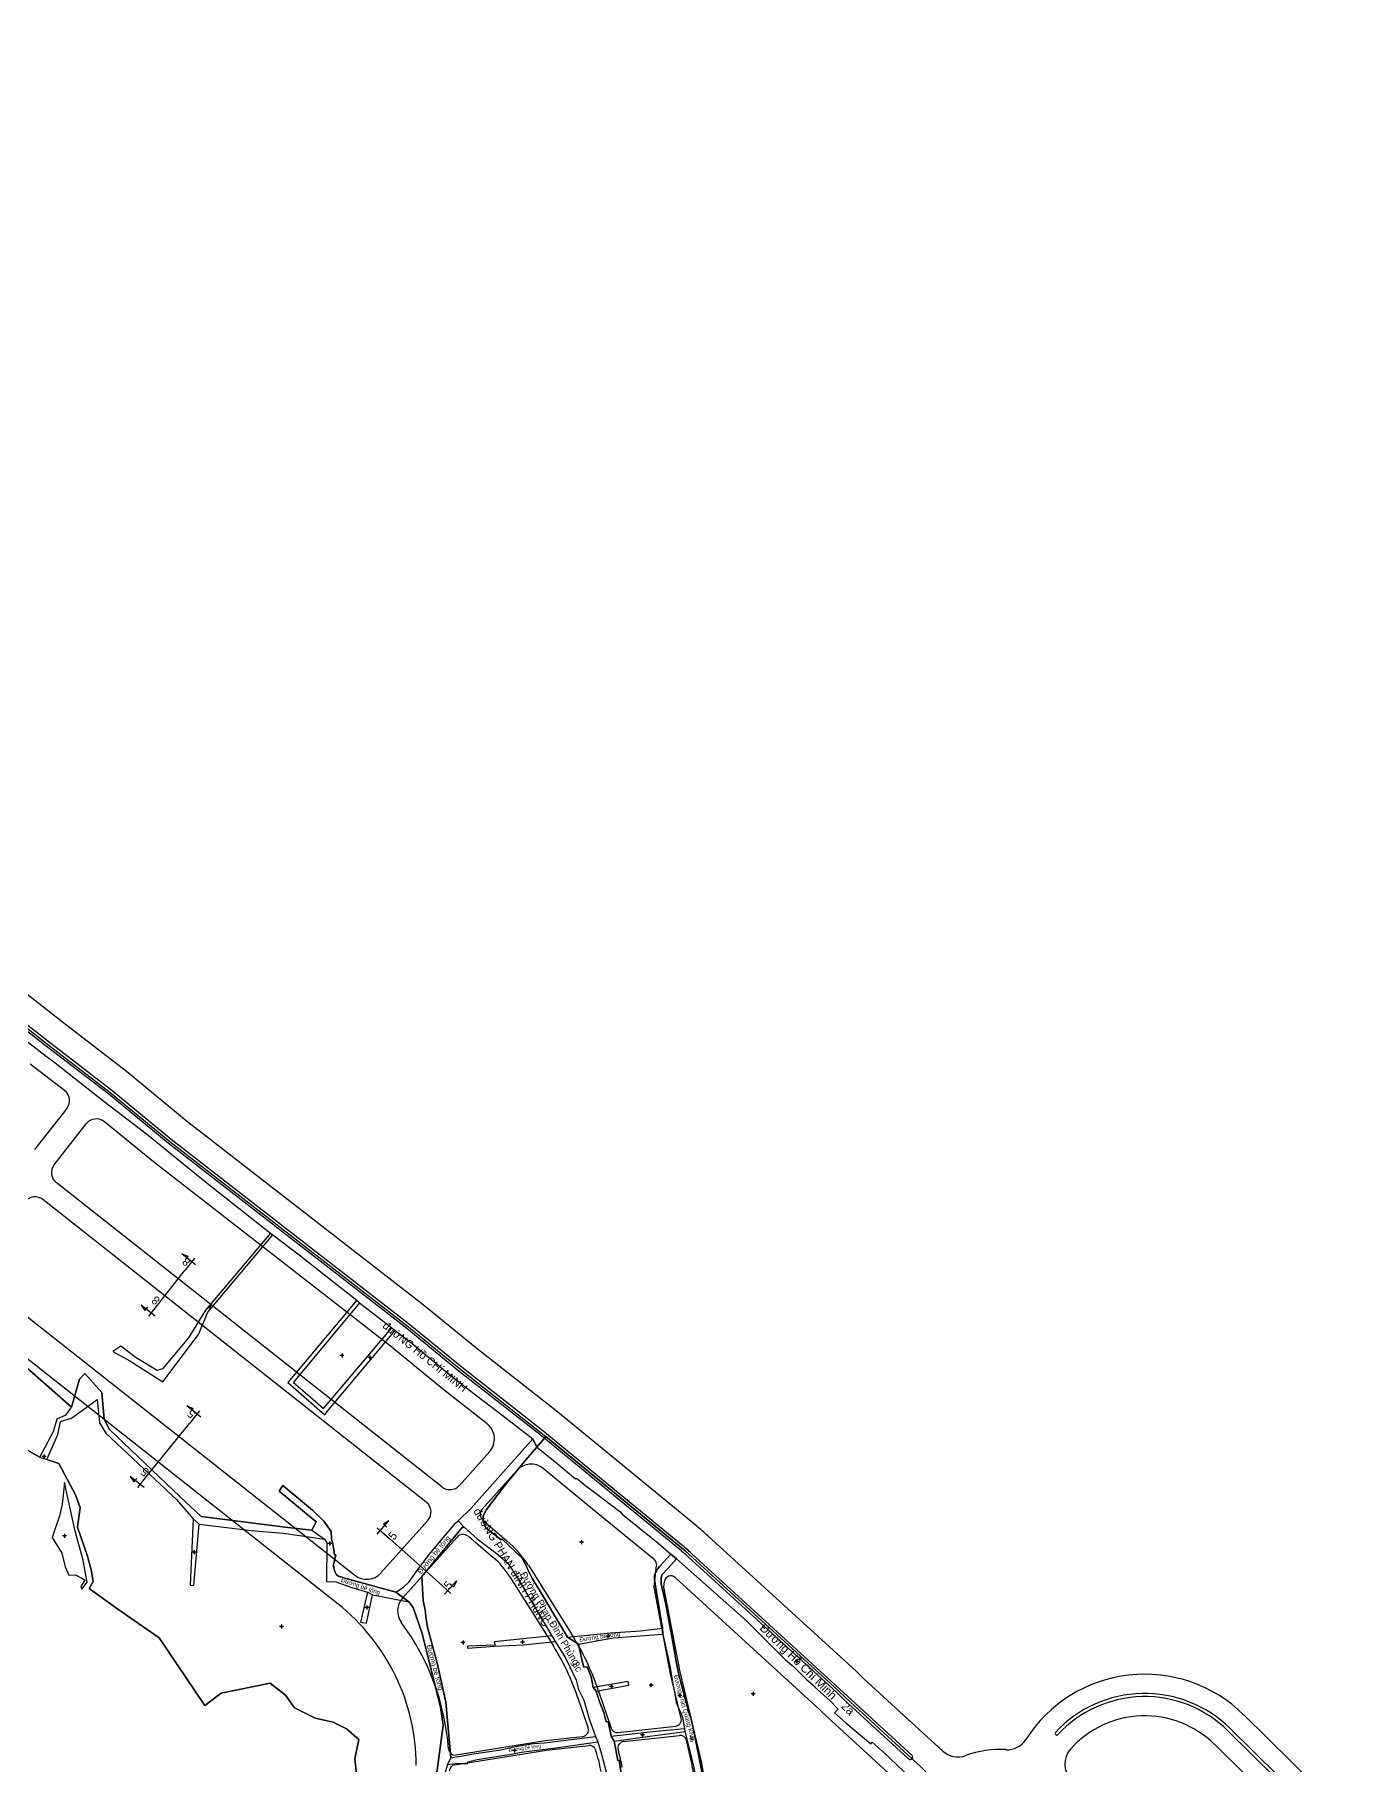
# Model space of a CAD drawing. Extents: x 548357 to 553331, y 1835329 to 1842351.
# Drawn here: x 551641 to 552456, y 1839958 to 1841039 of the extents above; entities that cross this region are included whole.
import ezdxf

# ---------------------------------------------------------------- set-up
doc = ezdxf.new("R2010")
doc.units = 0
for name, color, linetype in [('Level 1', 7, 'Continuous'), ('Level 10', 7, 'Continuous'), ('Level 11', 7, 'Continuous'), ('Level 2', 7, 'Continuous'), ('Level 30', 7, 'Continuous'), ('Level 4', 7, 'Continuous'), ('Level 5', 7, 'Continuous')]:
    doc.layers.add(name, color=color, linetype=linetype)

msp = doc.modelspace()

# ---------------------------------------------------------------- linework, layer by layer
at = {"layer": 'Level 1'}
for points in [[(551741.5, 1840270.7), (551732.8, 1840277.6)], [(551732.8, 1840277.6), (551736.6, 1840276.1), (551734.9, 1840273.8)], [(551740.7, 1840274.5), (551734.4, 1840266.6)], [(551718.5, 1840246.4), (551734.4, 1840266.6)], [(551716.2, 1840238.6), (551707.5, 1840245.5)], [(551707.5, 1840245.5), (551709.8, 1840242.1), (551711.6, 1840244.3)], [(551712.2, 1840238.5), (551718.5, 1840246.4)], [(551744.7, 1840175.5), (551736, 1840182.5)], [(551736, 1840182.5), (551739.9, 1840180.9), (551738.1, 1840178.7)], [(551743.9, 1840179.4), (551737.6, 1840171.5)], [(551711.7, 1840139.3), (551737.6, 1840171.5)], [(551709.3, 1840131.5), (551700.7, 1840138.4)], [(551700.7, 1840138.4), (551703, 1840135), (551704.8, 1840137.2)], [(551705.4, 1840131.4), (551711.7, 1840139.3)], [(551854.9, 1840102.3), (551862.3, 1840110.7)], [(551855, 1840106.3), (551862.6, 1840099.6)], [(551862.3, 1840110.7), (551858.8, 1840108.5), (551860.9, 1840106.6)], [(551862.6, 1840099.6), (551893.4, 1840072.1)], [(551901, 1840065.3), (551893.4, 1840072.1)], [(551897.1, 1840064.8), (551904.5, 1840073.1)], [(551904.5, 1840073.1), (551902.7, 1840069.3), (551900.6, 1840071.2)]]:
    msp.add_lwpolyline(points, dxfattribs=at)
at = {"layer": 'Level 10'}
for p, q in [((551788.2, 1840290.5), (551789.8, 1840289.3)), ((551842.2, 1840248.6), (551844, 1840246.9)), ((551864.2, 1840231.3), (551866.2, 1840229.6)), ((551952.2, 1840161.9), (551954.7, 1840156.7)), ((551954.7, 1840156.7), (551960.3, 1840163.4)), ((551644.1, 1840150.4), (551648.6, 1840148.9)), ((551739.9, 1840112), (551743.7, 1840108.6)), ((551814.2, 1840104.9), (551822.1, 1840099.1)), ((551905.6, 1840110.6), (551909.2, 1840106.6)), ((552038.5, 1840089.9), (552042, 1840086.9)), ((551848.8, 1840066.1), (551852, 1840064.5)), ((551852, 1840064.5), (551874.8, 1840060.1)), ((551866.7, 1840066), (551874.8, 1840060.1)), ((551964, 1840038.7), (551966.1, 1840035.2)), ((551973.8, 1840037.9), (551980.7, 1840033.6)), ((552033.3, 1840043.6), (552033.4, 1840039.9)), ((551989.9, 1840006.5), (551991.7, 1840004.2)), ((552046.9, 1839980.9), (552047.2, 1839978.9)), ((551991.4, 1839975.9), (551992.9, 1839972.6)), ((552001.2, 1839976), (552003, 1839973)), ((551898.9, 1839958.3), (551901, 1839962.6))]:
    msp.add_line(p, q, dxfattribs=at)
for points in [[(550868.6, 1841039.4), (551021.2, 1840915.1), (551171, 1840793.8), (551216.2, 1840756.1), (551331.6, 1840662.1), (551402.8, 1840603), (551491.1, 1840533.6), (551570.5, 1840470.1), (551648.2, 1840409.2), (551688.2, 1840378.4), (551725.4, 1840347.8), (551873.4, 1840232.8), (551906.1, 1840206), (551957.5, 1840165.7), (551960.3, 1840163.4)], [(551619.6, 1840423.2), (551648.2, 1840401), (551653.8, 1840396.8), (551684.3, 1840372.8), (551710.9, 1840352.4), (551748.7, 1840321.7), (551788.2, 1840290.5), (551747.7, 1840242.2), (551737.1, 1840225.1), (551720.8, 1840205.6), (551717.4, 1840204.6), (551704.3, 1840212.5), (551694.7, 1840219.7), (551689.7, 1840216.4), (551700.5, 1840210.7), (551721.1, 1840197.6), (551743.3, 1840227), (551749.2, 1840241), (551789.8, 1840289.3), (551806.3, 1840276.8), (551821.8, 1840264.6), (551831.9, 1840256.6), (551837.5, 1840252.3), (551842.2, 1840248.6), (551835.8, 1840240.9), (551799.1, 1840197), (551822.2, 1840176.9), (551823.6, 1840179), (551866.2, 1840229.6)], [(551619.6, 1840423.2), (551648.2, 1840401), (551653.8, 1840396.8), (551684.3, 1840372.8), (551710.9, 1840352.4), (551748.7, 1840321.7), (551788.2, 1840290.5)], [(551788.2, 1840290.5), (551747.7, 1840242.2), (551737.1, 1840225.1), (551720.8, 1840205.6), (551717.4, 1840204.6), (551704.3, 1840212.5), (551694.7, 1840219.7), (551689.7, 1840216.4), (551700.5, 1840210.7), (551721.1, 1840197.6), (551743.3, 1840227), (551749.2, 1840241), (551789.8, 1840289.3)], [(551789.8, 1840289.3), (551806.3, 1840276.8), (551821.8, 1840264.6), (551831.9, 1840256.6), (551837.5, 1840252.3), (551842.2, 1840248.6)], [(551644.1, 1840150.4), (551637.4, 1840154.2), (551631.9, 1840156.4), (551624.8, 1840156), (551609.6, 1840163.5), (551605.8, 1840171.4), (551590.4, 1840181.4), (551585.7, 1840200), (551573.2, 1840207.3), (551565.8, 1840209), (551553.8, 1840194.8), (551567, 1840184.4), (551559.4, 1840170), (551525.8, 1840193.3), (551525.5, 1840197.5), (551537.2, 1840207.3), (551544.3, 1840216.4), (551578.4, 1840250.3), (551582.7, 1840250.3), (551620.5, 1840220.1), (551664, 1840181.7)], [(551842.2, 1840248.6), (551835.8, 1840240.9), (551799.1, 1840197), (551822.2, 1840176.9), (551823.6, 1840179), (551866.2, 1840229.6)], [(551844, 1840246.9), (551803.6, 1840198.5), (551802.6, 1840197.2), (551811.5, 1840189.6), (551821.5, 1840180.9), (551864.2, 1840231.3)], [(551844, 1840246.9), (551853.9, 1840239.2), (551864.2, 1840231.3)], [(551891.1, 1839945.4), (551896.1, 1839983), (551894.6, 1839994.3), (551883.1, 1840040.2), (551877.5, 1840056.5), (551874.8, 1840060.1), (551866.7, 1840066), (551835.6, 1840074.6), (551830.7, 1840076.1), (551829.6, 1840077), (551828.4, 1840079), (551827.9, 1840081.3), (551828, 1840082), (551827.5, 1840082.1), (551829.1, 1840089.3), (551828.2, 1840089.5), (551827.5, 1840095.3), (551826.3, 1840099.3), (551826.1, 1840103.9), (551821.7, 1840110.5), (551814.6, 1840117.4), (551796, 1840132.8), (551793.8, 1840129.1), (551816.8, 1840110.1), (551814.2, 1840104.9), (551799.2, 1840106.4), (551744.9, 1840113.4), (551731.8, 1840125.6), (551687.7, 1840167.8), (551684.4, 1840174.1), (551682.9, 1840190.8), (551672.2, 1840202.8), (551668.9, 1840199.1), (551664, 1840181.7), (551620.5, 1840220.1)], [(551866.2, 1840229.6), (551876.8, 1840221.4), (551886.7, 1840213.1), (551901.9, 1840200.7), (551916.3, 1840189.4), (551930.9, 1840178.4), (551952.2, 1840161.9), (551913.7, 1840118.5), (551905.6, 1840110.6), (551909.2, 1840106.6), (551908.6, 1840106.6), (551908.1, 1840106.4), (551882.8, 1840075.9), (551883.7, 1840060.8), (551884.9, 1840054.9), (551885.5, 1840049), (551886.4, 1840044.1), (551892.6, 1840020.8), (551897.9, 1839997.3), (551901, 1839962.6), (551898.9, 1839958.3), (551895, 1839945.1)], [(551866.2, 1840229.6), (551876.8, 1840221.4), (551886.7, 1840213.1), (551901.9, 1840200.7), (551916.3, 1840189.4), (551930.9, 1840178.4), (551952.2, 1840161.9)], [(551664, 1840181.7), (551668.9, 1840199.1), (551672.2, 1840202.8), (551682.9, 1840190.8), (551684.4, 1840174.1), (551687.7, 1840167.8), (551731.8, 1840125.6), (551744.9, 1840113.4), (551799.2, 1840106.4), (551814.2, 1840104.9)], [(551644.1, 1840150.4), (551652.8, 1840166.5), (551655.1, 1840174.3), (551660.6, 1840176.9), (551664, 1840181.7)], [(551648.6, 1840148.9), (551655.5, 1840164.7), (551657, 1840172.8), (551664, 1840174.9), (551680, 1840186.4), (551681.5, 1840171.9), (551685.5, 1840165.5), (551729.5, 1840123.9), (551739.9, 1840112)], [(551637.4, 1840154.2), (551644.1, 1840150.4), (551648.6, 1840148.9), (551656, 1840146.4), (551666.5, 1840127), (551669.3, 1840118.9), (551667.7, 1840106.6), (551673.9, 1840088.5), (551676.2, 1840080.1), (551677.4, 1840072.7), (551674.9, 1840068.4), (551692.9, 1840055.4), (551718.8, 1840037.6), (551747.2, 1839995.2), (551757.5, 1840003), (551788, 1840009.2), (551797.6, 1840001.7), (551803.2, 1839993.7), (551816.2, 1839987.4), (551827.5, 1839984.9), (551835.8, 1839980.7), (551843.4, 1839974.1), (551841, 1839961.9), (551843.1, 1839942.8)], [(551905.6, 1840110.6), (551913.7, 1840118.5), (551952.2, 1840161.9)], [(551954.7, 1840156.7), (551947.9, 1840148.7), (551934.4, 1840132.5), (551923.2, 1840117.8), (551921.2, 1840113.8), (551921.1, 1840110.4), (551922.8, 1840106.2), (551932.4, 1840098.8), (551932.9, 1840099.5), (551945.8, 1840087.2), (551951.8, 1840074.7), (551956.9, 1840066.3), (551973.8, 1840037.9)], [(551954.7, 1840156.7), (551966, 1840147.7), (551972.5, 1840142.3), (551978.9, 1840136.8), (551979.4, 1840137.3), (551985.3, 1840132.5), (551991, 1840128.4), (552006.6, 1840116.4), (552008.1, 1840114.8), (552026.2, 1840100.3), (552030.3, 1840097), (552038.5, 1840089.9)], [(551960.3, 1840163.4), (552047.4, 1840091.9), (552142.9, 1840004.6), (552147.7, 1840000), (552194.4, 1839957.2), (552214.5, 1839936.5), (552224, 1839927.8), (552223.8, 1839927), (552223.8, 1839926), (552231.2, 1839908.7), (552231.7, 1839907.9), (552232.8, 1839907.3), (552233.9, 1839907.3), (552235.1, 1839907.6), (552236.2, 1839908.6), (552222.7, 1839882.1)], [(551843.1, 1839942.8), (551841, 1839961.9), (551843.4, 1839974.1), (551835.8, 1839980.7), (551827.5, 1839984.9), (551816.2, 1839987.4), (551803.2, 1839993.7), (551797.6, 1840001.7), (551788, 1840009.2), (551757.5, 1840003), (551747.2, 1839995.2), (551718.8, 1840037.6), (551692.9, 1840055.4), (551674.9, 1840068.4), (551677.4, 1840072.7), (551676.2, 1840080.1), (551673.9, 1840088.5), (551667.7, 1840106.6), (551669.3, 1840118.9), (551666.5, 1840127), (551656, 1840146.4), (551648.6, 1840148.9)], [(551673.8, 1840072.3), (551672.5, 1840079), (551671.3, 1840086), (551666.2, 1840104.2), (551659.6, 1840134.6), (551658.2, 1840120.8), (551656.4, 1840113.7), (551651.8, 1840100.3), (551658, 1840090.4), (551660, 1840081.8), (551662.2, 1840076.6), (551666.4, 1840077), (551672.3, 1840073.7), (551669.7, 1840069.7), (551670.5, 1840067.9), (551673.8, 1840072.3)], [(551814.2, 1840104.9), (551816.8, 1840110.1), (551793.8, 1840129.1), (551796, 1840132.8), (551814.6, 1840117.4), (551821.7, 1840110.5), (551826.1, 1840103.9), (551826.3, 1840099.3), (551827.5, 1840095.3), (551828.2, 1840089.5), (551829.1, 1840089.3), (551827.5, 1840082.1), (551828, 1840082), (551827.9, 1840081.3), (551828.4, 1840079), (551829.6, 1840077), (551830.7, 1840076.1), (551835.6, 1840074.6), (551866.7, 1840066)], [(551739.9, 1840112), (551738, 1840070.4), (551740.4, 1840070.3), (551743.7, 1840108.6)], [(551743.7, 1840108.6), (551776.2, 1840104.7), (551796.5, 1840103), (551822.1, 1840099.1)], [(551866.7, 1840066), (551871.3, 1840069.2), (551874.9, 1840072.6), (551880.4, 1840080.2), (551888.5, 1840090.9), (551903.9, 1840109.1), (551905.6, 1840110.6)], [(551901, 1839962.6), (551897.9, 1839997.3), (551892.6, 1840020.8), (551886.4, 1840044.1), (551885.5, 1840049), (551884.9, 1840054.9), (551883.7, 1840060.8), (551882.8, 1840075.9), (551908.1, 1840106.4), (551908.6, 1840106.6), (551909.2, 1840106.6)], [(551909.2, 1840106.6), (551917.4, 1840099.5), (551929, 1840090.6), (551936.5, 1840084.1), (551942.3, 1840075.7), (551964, 1840038.7)], [(551822.1, 1840099.1), (551823.5, 1840096.9), (551823.2, 1840072.7), (551829.1, 1840072.6), (551839.2, 1840069), (551848.8, 1840066.1)], [(552033.3, 1840043.6), (552029.7, 1840064.6), (552028.2, 1840074), (552028.3, 1840076.6), (552029.2, 1840079), (552030.1, 1840080.5), (552031.6, 1840082.4), (552038.5, 1840089.9)], [(552042, 1840086.9), (552036.5, 1840080.9), (552033.1, 1840077.1), (552032.3, 1840075), (552032.4, 1840071.3), (552035.3, 1840058.4), (552038.8, 1840039.4), (552040.8, 1840029), (552041.6, 1840023.8), (552043.3, 1840015.4), (552044.5, 1840010.5), (552050.2, 1839988.5), (552050.7, 1839988.6), (552052.1, 1839982.2), (552058.3, 1839952), (552059.5, 1839944), (552064.2, 1839918)], [(552042, 1840086.9), (552081.9, 1840051.5), (552086.3, 1840047.6), (552105.8, 1840027.9), (552110.1, 1840023.7), (552115.3, 1840019.4), (552119.6, 1840015), (552123.1, 1840011.6), (552128.6, 1840007), (552128.3, 1840006.7), (552137.8, 1839998.3), (552142.9, 1839992.9), (552140.7, 1839990.7), (552147.7, 1839984.5), (552163.3, 1839971.3), (552164.2, 1839972.4), (552168, 1839969.1), (552171.7, 1839965.6), (552175.5, 1839962.2), (552183.9, 1839954.1)], [(551848.8, 1840066.1), (551844.6, 1840047.3), (551848.3, 1840046.7), (551852, 1840064.5)], [(551874.8, 1840060.1), (551877.5, 1840056.5), (551883.1, 1840040.2), (551894.6, 1839994.3), (551896.1, 1839983), (551891.1, 1839945.4)], [(551964, 1840038.7), (551928.1, 1840035), (551928.6, 1840032.9), (551911.3, 1840032.3), (551911.3, 1840031.1), (551928.4, 1840032.4), (551946.4, 1840033.2), (551966.1, 1840035.2)], [(551966.1, 1840035.2), (551972.7, 1840025.1), (551975.4, 1840019.4), (551979.3, 1840011.1), (551980.8, 1840005.3), (551984.1, 1839998.5), (551987.3, 1839987), (551991.4, 1839975.9)], [(551973.8, 1840037.9), (552000.8, 1840040.6), (552019.4, 1840041.9), (552033.3, 1840043.6)], [(551980.7, 1840033.6), (552002.3, 1840037.5), (552033.4, 1840039.9)], [(552033.4, 1840039.9), (552038, 1840018.9), (552039.2, 1840011), (552040.8, 1840003.8), (552041.7, 1839997.1), (552045.8, 1839987.9), (552046.9, 1839980.9)], [(551980.7, 1840033.6), (551982.5, 1840024.8), (551984, 1840019.1), (551986.2, 1840019.5), (551988.6, 1840013.1), (551989.9, 1840006.5)], [(551991.7, 1840004.2), (552012.2, 1840007.9), (552011.8, 1840010.3), (551989.9, 1840006.5)], [(551991.7, 1840004.2), (551993.8, 1839997.5), (551996.6, 1839990.9), (551998, 1839985), (551999.3, 1839985.2), (552001.2, 1839976)], [(552001.2, 1839976), (552029.1, 1839979.2), (552046.9, 1839980.9)], [(551898.9, 1839958.3), (551905.2, 1839959.2), (551911.4, 1839958.8), (551911.5, 1839960.1), (551917.4, 1839961.4), (551938.7, 1839964.9), (551945, 1839966.1), (551968.3, 1839969.1), (551992.9, 1839972.6)], [(551901, 1839962.6), (551909.3, 1839964.1), (551915.2, 1839965.1), (551932.3, 1839967.6), (551941.3, 1839969.7), (551952.6, 1839971.4), (551959.4, 1839971.9), (551991.4, 1839975.9)], [(551992.9, 1839972.6), (551995.2, 1839964.8), (551999, 1839949.8), (552000.3, 1839942.4)], [(552003, 1839973), (552025.3, 1839976.1), (552047.2, 1839978.9)], [(552003, 1839973), (552005.4, 1839960.9), (552006.1, 1839961), (552007.5, 1839951.1), (552008.7, 1839944.1), (552009.7, 1839939.2), (552011.3, 1839929.4), (552013.3, 1839916.2), (552014.3, 1839910.4)], [(552047.2, 1839978.9), (552052.6, 1839957.6), (552059.7, 1839917.2)], [(551898.9, 1839958.3), (551895, 1839945.1), (551895, 1839943.5), (551897.1, 1839932.1), (551902, 1839904.2), (551904.5, 1839896.9)]]:
    msp.add_lwpolyline(points, dxfattribs=at)
msp.add_lwpolyline([(551670.5, 1840067.9), (551673.8, 1840072.3), (551672.5, 1840079), (551671.3, 1840086), (551666.2, 1840104.2), (551659.6, 1840134.6), (551658.2, 1840120.8), (551656.4, 1840113.7), (551651.8, 1840100.3), (551658, 1840090.4), (551660, 1840081.8), (551662.2, 1840076.6), (551666.4, 1840077), (551672.3, 1840073.7), (551669.7, 1840069.7)], close=True, dxfattribs=at)
at = {"layer": 'Level 11'}
for p, q in [((551749.8, 1840244), (551749.2, 1840244)), ((551750.5, 1840244.6), (551749.8, 1840244)), ((551749.8, 1840244), (551750.5, 1840243.4)), ((551750.5, 1840245.3), (551750.5, 1840244.6)), ((551751.1, 1840244), (551750.5, 1840244.6)), ((551750.5, 1840243.4), (551751.1, 1840244)), ((551750.5, 1840243.4), (551750.5, 1840242.8)), ((551751.7, 1840244), (551751.1, 1840244)), ((551832.4, 1840213.9), (551831.7, 1840213.9)), ((551833, 1840214.5), (551832.4, 1840213.9)), ((551832.4, 1840213.9), (551833, 1840213.3)), ((551833, 1840215.2), (551833, 1840214.5)), ((551833.6, 1840213.9), (551833, 1840214.5)), ((551833, 1840213.3), (551833.6, 1840213.9)), ((551833, 1840213.3), (551833, 1840212.7)), ((551834.2, 1840213.9), (551833.6, 1840213.9)), ((551849.7, 1840212.8), (551849, 1840212.8)), ((551850.3, 1840213.4), (551849.7, 1840212.8)), ((551849.7, 1840212.8), (551850.3, 1840212.1)), ((551850.3, 1840214), (551850.3, 1840213.4)), ((551850.9, 1840212.8), (551850.3, 1840213.4)), ((551850.3, 1840212.1), (551850.9, 1840212.8)), ((551850.3, 1840212.1), (551850.3, 1840211.5)), ((551851.5, 1840212.8), (551850.9, 1840212.8)), ((551646.3, 1840150.9), (551645.7, 1840150.9)), ((551646.9, 1840151.5), (551646.3, 1840150.9)), ((551646.3, 1840150.9), (551646.9, 1840150.3)), ((551646.9, 1840152.2), (551646.9, 1840151.5)), ((551647.5, 1840150.9), (551646.9, 1840151.5)), ((551646.9, 1840150.3), (551647.5, 1840150.9)), ((551646.9, 1840150.3), (551646.9, 1840149.7)), ((551648.2, 1840150.9), (551647.5, 1840150.9)), ((551658.9, 1840101.2), (551658.3, 1840101.2)), ((551659.6, 1840101.8), (551658.9, 1840101.2)), ((551658.9, 1840101.2), (551659.6, 1840100.6)), ((551659.6, 1840102.5), (551659.6, 1840101.8)), ((551660.2, 1840101.2), (551659.6, 1840101.8)), ((551659.6, 1840100.6), (551660.2, 1840101.2)), ((551659.6, 1840100.6), (551659.6, 1840100)), ((551660.8, 1840101.2), (551660.2, 1840101.2)), ((551739.9, 1840091.1), (551739.3, 1840091.1)), ((551740.6, 1840091.8), (551739.9, 1840091.1)), ((551739.9, 1840091.1), (551740.6, 1840090.5)), ((551740.6, 1840092.4), (551740.6, 1840091.8)), ((551741.2, 1840091.1), (551740.6, 1840091.8)), ((551740.6, 1840090.5), (551741.2, 1840091.1)), ((551740.6, 1840090.5), (551740.6, 1840089.9)), ((551741.8, 1840091.1), (551741.2, 1840091.1)), ((551824.7, 1840096.4), (551824.1, 1840096.4)), ((551825.3, 1840097), (551824.7, 1840096.4)), ((551824.7, 1840096.4), (551825.3, 1840095.8)), ((551825.3, 1840097.7), (551825.3, 1840097)), ((551826, 1840096.4), (551825.3, 1840097)), ((551825.3, 1840095.8), (551826, 1840096.4)), ((551825.3, 1840095.8), (551825.3, 1840095.2)), ((551826.6, 1840096.4), (551826, 1840096.4)), ((551982, 1840097.3), (551981.4, 1840097.3)), ((551982.6, 1840097.9), (551982, 1840097.3)), ((551982, 1840097.3), (551982.6, 1840096.6)), ((551982.6, 1840098.5), (551982.6, 1840097.9)), ((551983.3, 1840097.3), (551982.6, 1840097.9)), ((551982.6, 1840096.6), (551983.3, 1840097.3)), ((551982.6, 1840096.6), (551982.6, 1840096)), ((551983.9, 1840097.3), (551983.3, 1840097.3)), ((551848.4, 1840057), (551847.8, 1840056.4)), ((551848.4, 1840057.7), (551848.4, 1840057)), ((551849.1, 1840056.4), (551848.4, 1840057)), ((551795.1, 1840045.8), (551795.1, 1840045.2)), ((551847.8, 1840056.4), (551847.2, 1840056.4)), ((551847.8, 1840056.4), (551848.4, 1840055.8)), ((551848.4, 1840055.8), (551849.1, 1840056.4)), ((551848.4, 1840055.8), (551848.4, 1840055.2)), ((551849.7, 1840056.4), (551849.1, 1840056.4)), ((551794.5, 1840044.6), (551793.9, 1840044.6)), ((551795.1, 1840045.2), (551794.5, 1840044.6)), ((551794.5, 1840044.6), (551795.1, 1840043.9)), ((551795.8, 1840044.6), (551795.1, 1840045.2)), ((551795.1, 1840043.9), (551795.8, 1840044.6)), ((551795.1, 1840043.9), (551795.1, 1840043.3)), ((551796.4, 1840044.6), (551795.8, 1840044.6)), ((551908.6, 1840035.2), (551908, 1840034.6)), ((551908.6, 1840035.9), (551908.6, 1840035.2)), ((551909.2, 1840034.6), (551908.6, 1840035.2)), ((551945.7, 1840035.5), (551945.1, 1840034.9)), ((551945.7, 1840036.2), (551945.7, 1840035.5)), ((551946.3, 1840034.9), (551945.7, 1840035.5)), ((551998.4, 1840038.6), (551997.8, 1840038.6)), ((551999, 1840039.2), (551998.4, 1840038.6)), ((551998.4, 1840038.6), (551999, 1840038)), ((551999, 1840039.9), (551999, 1840039.2)), ((551999.7, 1840038.6), (551999, 1840039.2)), ((551999, 1840038), (551999.7, 1840038.6)), ((551999, 1840038), (551999, 1840037.4)), ((552000.3, 1840038.6), (551999.7, 1840038.6)), ((551908, 1840034.6), (551907.3, 1840034.6)), ((551908, 1840034.6), (551908.6, 1840034)), ((551908.6, 1840034), (551909.2, 1840034.6)), ((551908.6, 1840034), (551908.6, 1840033.4)), ((551909.8, 1840034.6), (551909.2, 1840034.6)), ((551945.1, 1840034.9), (551944.5, 1840034.9)), ((551945.1, 1840034.9), (551945.7, 1840034.3)), ((551945.7, 1840034.3), (551946.3, 1840034.9)), ((551945.7, 1840034.3), (551945.7, 1840033.7)), ((551947, 1840034.9), (551946.3, 1840034.9)), ((552116.5, 1840022.8), (552115.9, 1840022.8)), ((552117.1, 1840023.4), (552116.5, 1840022.8)), ((552116.5, 1840022.8), (552117.1, 1840022.2)), ((552117.1, 1840024), (552117.1, 1840023.4)), ((552117.7, 1840022.8), (552117.1, 1840023.4)), ((552117.1, 1840022.2), (552117.7, 1840022.8)), ((552117.1, 1840022.2), (552117.1, 1840021.5)), ((552118.4, 1840022.8), (552117.7, 1840022.8)), ((552000.7, 1840007.2), (552000.1, 1840007.2)), ((552001.3, 1840007.9), (552000.7, 1840007.2)), ((552000.7, 1840007.2), (552001.3, 1840006.6)), ((552001.3, 1840008.5), (552001.3, 1840007.9)), ((552001.9, 1840007.2), (552001.3, 1840007.9)), ((552001.3, 1840006.6), (552001.9, 1840007.2)), ((552001.3, 1840006.6), (552001.3, 1840006)), ((552002.6, 1840007.2), (552001.9, 1840007.2)), ((552025.4, 1840007.9), (552024.8, 1840007.9)), ((552026, 1840008.6), (552025.4, 1840007.9)), ((552025.4, 1840007.9), (552026, 1840007.3)), ((552026, 1840009.2), (552026, 1840008.6)), ((552026.6, 1840007.9), (552026, 1840008.6)), ((552026, 1840007.3), (552026.6, 1840007.9)), ((552026, 1840007.3), (552026, 1840006.7)), ((552027.3, 1840007.9), (552026.6, 1840007.9)), ((552044, 1840002.8), (552044, 1840002.2)), ((552089.8, 1840003.1), (552089.2, 1840002.5)), ((552089.8, 1840003.7), (552089.8, 1840003.1)), ((552090.5, 1840002.5), (552089.8, 1840003.1)), ((552043.3, 1840001.6), (552042.7, 1840001.6)), ((552044, 1840002.2), (552043.3, 1840001.6)), ((552043.3, 1840001.6), (552044, 1840000.9)), ((552044.6, 1840001.6), (552044, 1840002.2)), ((552044, 1840000.9), (552044.6, 1840001.6)), ((552044, 1840000.9), (552044, 1840000.3)), ((552045.2, 1840001.6), (552044.6, 1840001.6)), ((552089.2, 1840002.5), (552088.6, 1840002.5)), ((552089.2, 1840002.5), (552089.8, 1840001.8)), ((552089.8, 1840001.8), (552090.5, 1840002.5)), ((552089.8, 1840001.8), (552089.8, 1840001.2)), ((552091.1, 1840002.5), (552090.5, 1840002.5)), ((552020.1, 1839976.9), (552019.5, 1839976.9)), ((552020.7, 1839977.6), (552020.1, 1839976.9)), ((552020.1, 1839976.9), (552020.7, 1839976.3)), ((552020.7, 1839978.2), (552020.7, 1839977.6)), ((552021.4, 1839976.9), (552020.7, 1839977.6)), ((552020.7, 1839976.3), (552021.4, 1839976.9)), ((552020.7, 1839976.3), (552020.7, 1839975.7)), ((552022, 1839976.9), (552021.4, 1839976.9)), ((551940.1, 1839967.1), (551939.5, 1839967.1)), ((551940.8, 1839967.7), (551940.1, 1839967.1)), ((551940.1, 1839967.1), (551940.8, 1839966.5)), ((551940.8, 1839968.4), (551940.8, 1839967.7)), ((551941.4, 1839967.1), (551940.8, 1839967.7)), ((551940.8, 1839966.5), (551941.4, 1839967.1)), ((551940.8, 1839966.5), (551940.8, 1839965.9)), ((551942, 1839967.1), (551941.4, 1839967.1))]:
    msp.add_line(p, q, dxfattribs=at)
for centre in [(551750.5, 1840244), (551833, 1840213.9), (551850.3, 1840212.8), (551646.9, 1840150.9), (551659.6, 1840101.2), (551740.6, 1840091.1), (551825.3, 1840096.4), (551982.6, 1840097.3), (551848.4, 1840056.4), (551795.1, 1840044.6), (551945.7, 1840034.9), (551999, 1840038.6), (551908.6, 1840034.6), (552117.1, 1840022.8), (552001.3, 1840007.2), (552026, 1840007.9), (552089.8, 1840002.5), (552044, 1840001.6), (552020.7, 1839976.9), (551940.8, 1839967.1)]:
    msp.add_circle(centre, 0.15, dxfattribs=at)
at = {"layer": 'Level 2'}
for p, q in [((551952.2, 1840161.9), (551913.7, 1840118.5)), ((552006.6, 1840116.4), (552008.1, 1840114.8)), ((552008.1, 1840114.8), (552026.2, 1840100.3)), ((552026.2, 1840100.3), (552030.3, 1840097)), ((552030.3, 1840097), (552038.5, 1840089.9)), ((552038.5, 1840089.9), (552042, 1840086.9)), ((552042, 1840086.9), (552038.5, 1840089.9)), ((552033.1, 1840077.1), (552036.5, 1840080.9)), ((552036.5, 1840080.9), (552042, 1840086.9)), ((552042, 1840086.9), (552081.9, 1840051.5)), ((552035.3, 1840058.4), (552032.4, 1840071.3)), ((552081.9, 1840051.5), (552086.3, 1840047.6)), ((552086.3, 1840047.6), (552105.8, 1840027.9)), ((552041.6, 1840023.8), (552040.8, 1840029)), ((552105.8, 1840027.9), (552110.1, 1840023.7)), ((552110.1, 1840023.7), (552115.3, 1840019.4)), ((552115.3, 1840019.4), (552119.6, 1840015)), ((552119.6, 1840015), (552123.1, 1840011.6)), ((552137.8, 1839998.3), (552142.9, 1839992.9)), ((552142.9, 1839992.9), (552140.7, 1839990.7)), ((552045.8, 1839987.9), (552046.9, 1839980.9)), ((552046.9, 1839980.9), (552047.2, 1839978.9)), ((552171.7, 1839965.6), (552175.5, 1839962.2))]:
    msp.add_line(p, q, dxfattribs=at)
for points in [[(552007.5, 1839951.1), (552006.1, 1839961), (552005.4, 1839960.9), (552003, 1839973), (552001.2, 1839976), (551999.3, 1839985.2), (551998, 1839985), (551996.6, 1839990.9), (551993.8, 1839997.5), (551991.7, 1840004.2), (551989.9, 1840006.5), (551988.6, 1840013.1), (551986.2, 1840019.5), (551984, 1840019.1), (551982.5, 1840024.8), (551980.7, 1840033.6), (551973.8, 1840037.9), (551956.9, 1840066.3), (551951.8, 1840074.7), (551945.8, 1840087.2), (551932.9, 1840099.5), (551932.4, 1840098.8), (551922.8, 1840106.2), (551921.1, 1840110.4), (551921.2, 1840113.8), (551923.2, 1840117.8), (551934.4, 1840132.5), (551947.9, 1840148.7), (551954.7, 1840156.7), (551952.2, 1840161.9)], [(552222.7, 1839882.1), (552236.2, 1839908.6), (552235.1, 1839907.6), (552233.9, 1839907.3), (552232.8, 1839907.3), (552231.7, 1839907.9), (552231.2, 1839908.7), (552223.8, 1839926), (552223.8, 1839927), (552224, 1839927.8), (552214.5, 1839936.5), (552194.4, 1839957.2), (552147.7, 1840000), (552142.9, 1840004.6), (552047.4, 1840091.9), (551960.3, 1840163.4), (551954.7, 1840156.7)], [(551954.7, 1840156.7), (551966, 1840147.7), (551972.5, 1840142.3), (551978.9, 1840136.8)], [(551978.9, 1840136.8), (551979.4, 1840137.3), (551985.3, 1840132.5)], [(551985.3, 1840132.5), (551991, 1840128.4), (552006.6, 1840116.4)], [(551913.7, 1840118.5), (551905.6, 1840110.6), (551909.2, 1840106.6), (551917.4, 1840099.5), (551929, 1840090.6), (551936.5, 1840084.1), (551942.3, 1840075.7), (551964, 1840038.7), (551966.1, 1840035.2), (551972.7, 1840025.1), (551975.4, 1840019.4), (551979.3, 1840011.1), (551980.8, 1840005.3), (551984.1, 1839998.5), (551987.3, 1839987)], [(552038.5, 1840089.9), (552031.6, 1840082.4), (552030.1, 1840080.5), (552029.2, 1840079), (552028.3, 1840076.6), (552028.2, 1840074), (552029.7, 1840064.6), (552033.3, 1840043.6), (552033.4, 1840039.9), (552038, 1840018.9)], [(552032.4, 1840071.3), (552032.3, 1840075), (552033.1, 1840077.1)], [(552040.8, 1840029), (552038.8, 1840039.4), (552035.3, 1840058.4)], [(552038, 1840018.9), (552039.2, 1840011), (552040.8, 1840003.8), (552041.7, 1839997.1), (552045.8, 1839987.9)], [(552050.2, 1839988.5), (552044.5, 1840010.5), (552043.3, 1840015.4), (552041.6, 1840023.8)], [(552123.1, 1840011.6), (552128.6, 1840007), (552128.3, 1840006.7), (552137.8, 1839998.3)], [(551987.3, 1839987), (551991.4, 1839975.9), (551992.9, 1839972.6), (551995.2, 1839964.8), (551999, 1839949.8)], [(552058.3, 1839952), (552052.1, 1839982.2), (552050.7, 1839988.6), (552050.2, 1839988.5)], [(552140.7, 1839990.7), (552147.7, 1839984.5), (552163.3, 1839971.3), (552164.2, 1839972.4), (552168, 1839969.1), (552171.7, 1839965.6)], [(552047.2, 1839978.9), (552052.6, 1839957.6), (552059.7, 1839917.2)], [(552175.5, 1839962.2), (552183.9, 1839954.1), (552185.6, 1839952.6), (552190.7, 1839947.1), (552199.2, 1839940.2)]]:
    msp.add_lwpolyline(points, dxfattribs=at)
at = {"layer": 'Level 30'}
for points in [[(551658.4, 1840422.2), (551581.2, 1840482.7)], [(551647.3, 1840408), (551570.1, 1840468.5)], [(551649.2, 1840410.4), (551572, 1840470.9)], [(551698.4, 1840391.4), (551658.4, 1840422.2)], [(551687.2, 1840377.3), (551647.3, 1840408)], [(551689.1, 1840379.6), (551649.2, 1840410.4)], [(551659.6, 1840379.6), (551638.1, 1840396.1)], [(551735.7, 1840360.7), (551698.4, 1840391.4)], [(551724.4, 1840346.6), (551687.2, 1840377.3)], [(551726.3, 1840349), (551689.1, 1840379.6)], [(551661, 1840368.3), (551640.9, 1840342.8)], [(551715.1, 1840334.9), (551684.6, 1840360)], [(551883.7, 1840245.7), (551735.7, 1840360.7)], [(551653.1, 1840333.2), (551673.2, 1840358.8)], [(551874.4, 1840234), (551726.3, 1840349)], [(551872.5, 1840231.6), (551724.4, 1840346.6)], [(551863.2, 1840219.9), (551715.1, 1840334.9)], [(551895.4, 1840131.8), (551654.4, 1840322)], [(551885.6, 1840122.4), (551646, 1840311.4)], [(551606.7, 1840261.5), (551840.9, 1840076.7)], [(551594, 1840245.4), (551830.5, 1840058.8)], [(551916.4, 1840218.9), (551883.7, 1840245.7)], [(551905.2, 1840204.8), (551872.5, 1840231.6)], [(551907, 1840207.2), (551874.4, 1840234)], [(551895.8, 1840193.1), (551863.2, 1840219.9)], [(551967.8, 1840178.6), (551916.4, 1840218.9)], [(551956.6, 1840164.6), (551905.2, 1840204.8)], [(551958.4, 1840166.9), (551907, 1840207.2)], [(551923.6, 1840171.3), (551895.8, 1840193.1)], [(552010.5, 1840143.6), (551967.8, 1840178.6)], [(552001, 1840132), (551958.4, 1840166.9)], [(551999, 1840129.6), (551956.6, 1840164.6)], [(551925.2, 1840153.8), (551906.3, 1840132.8)], [(551989.5, 1840118), (551958.7, 1840143.4)], [(552054.6, 1840107.3), (552010.5, 1840143.6)], [(551920.6, 1840118), (551942.2, 1840142.1)], [(552043.2, 1840093.4), (551999, 1840129.6)], [(552045.1, 1840095.7), (552001, 1840132)], [(551857.3, 1840078.1), (551886.6, 1840110.8)], [(551921.1, 1840110.9), (551936, 1840098.2)], [(552028.1, 1840086.4), (551989.5, 1840118)], [(551870.8, 1840062.4), (551904.9, 1840100.5)], [(551911.9, 1840101), (551927.3, 1840087.9)], [(552154.2, 1840016.6), (552061.6, 1840101.2)], [(552143.9, 1840005.7), (552051.5, 1840090.1)], [(551949.4, 1840082.9), (551976.1, 1840040.3)], [(552028, 1840069.1), (552029.5, 1840082.8)], [(552141.9, 1840003.5), (552049.5, 1840087.9)], [(551937.9, 1840075.7), (551964.7, 1840033.1)], [(552038.3, 1840015), (552028, 1840069.1)], [(552034, 1840069.3), (552034.4, 1840072.8)], [(552044.2, 1840016.2), (552034, 1840069.3)], [(552131.6, 1839992.6), (552041.1, 1840075.3)], [(552044.9, 1839987.2), (552038.3, 1840015)], [(552057.5, 1839960.3), (552044.2, 1840016.2)], [(552159, 1840012), (552154.2, 1840016.6)], [(551993, 1840004.9), (552001.1, 1839981)], [(552146.6, 1839998.9), (552141.9, 1840003.5)], [(552148.7, 1840001.1), (552143.9, 1840005.7)], [(552208.3, 1839966.8), (552159, 1840012)], [(551980.2, 1840000.6), (551986.8, 1839981.1)], [(552136.3, 1839988), (552131.6, 1839992.6)], [(552187, 1839961.9), (552146.6, 1839998.9)], [(552189.1, 1839964.1), (552148.7, 1840001.1)], [(552005.3, 1839978.3), (552041.5, 1839982.3)], [(552174.3, 1839953.2), (552136.3, 1839988)], [(552387.9, 1839980.9), (552447.7, 1839922)], [(552396.4, 1839989.5), (552456.1, 1839930.5)], [(551904.2, 1839964.4), (551960, 1839973.3)], [(551960, 1839973.3), (551983.4, 1839975.9)], [(551960.8, 1839967.3), (551987.1, 1839970.3)], [(552008.9, 1839972.7), (552043.8, 1839976.5)], [(552051.6, 1839959.1), (552048.2, 1839973.5)], [(552378.1, 1839971), (552437.9, 1839912)], [(552386.5, 1839979.5), (552446.3, 1839920.5)], [(551903.4, 1839958.2), (551960.8, 1839967.3)], [(552064.2, 1839922.5), (552057.5, 1839960.3)], [(552058.1, 1839922.2), (552051.6, 1839959.1)]]:
    msp.add_lwpolyline(points, dxfattribs=at)
for centre, radius, start, end in [((551654.7, 1840373.3), 8, 321.7202, 52.4113), ((551679.5, 1840353.8), 8, 50.54, 141.7202), ((551659.4, 1840328.3), 8, 141.7202, 231.7202), ((551641.1, 1840305.1), 8, 51.7202, 141.7202), ((551916.2, 1840161.9), 12, 318.1513, 51.9103), ((551951.1, 1840134.1), 12, 50.5985, 138.1513), ((551900.3, 1840138.1), 8, 231.7202, 318.1513), ((551880.6, 1840116.1), 8, 318.1513, 51.7202), ((551924.3, 1840114.7), 5, 138.1513, 229.7726), ((551908.6, 1840097.2), 5, 49.7726, 138.1513), ((551942.6, 1839970.9), 176.5, 47.5782, 50.6048), ((551892.9, 1840047.3), 66.7, 32.1994, 49.7726), ((551942.6, 1839970.9), 158.5, 47.5782, 50.6048), ((551942.6, 1839970.9), 161.5, 47.5782, 50.6048), ((551892.9, 1840047.3), 53.2, 32.1994, 49.7726), ((552025.6, 1840083.3), 4, 353.4264, 50.6048), ((551848.4, 1840086.1), 12, 231.7202, 318.1513), ((552038.4, 1840072.3), 4, 47.5782, 173.4264), ((551749.7, 1839957.2), 129.7, 0.2624, 51.5228), ((551879.7, 1840054.4), 12, 138.1513, 216.7768), ((551749.7, 1839957.2), 150.2, 4.1271, 36.7768), ((551835, 1839951.5), 166.8, 18.6757, 32.1994), ((551835, 1839951.5), 153.2, 18.6757, 32.1994), ((552334.5, 1839926.8), 88, 45.3841, 147.5017), ((552334.5, 1839926.8), 76, 45.3841, 137.1954), ((552334.5, 1839926.8), 74, 45.3841, 137.1954), ((551983, 1839979.9), 4, 276.3177, 18.6757), ((552004.9, 1839982.3), 4, 198.6757, 276.3177), ((552041, 1839986.3), 4, 276.3177, 13.3728), ((552334.5, 1839926.8), 62, 45.3841, 138.44), ((551987.6, 1839966.3), 4, 17.9435, 96.3177), ((552009.3, 1839968.7), 4, 96.3177, 196.0115), ((552044.3, 1839972.6), 4, 13.3728, 96.3177), ((552248.5, 1839981.6), 14, 266.6467, 327.5017), ((552279.5, 1839977.8), 1, 137.1954, 317.1954), ((551903.6, 1839968.3), 4, 184.1271, 279.077), ((551883.6, 1839932.6), 113.3, 10.9044, 17.9435), ((551883.6, 1839932.6), 126.8, 10.9044, 16.0115), ((552188.1, 1839963), 1.5, 227.4984, 47.4984), ((552217.8, 1839977.1), 14, 227.4984, 290.2235), ((552244.1, 1839905.8), 62, 86.6467, 110.2235), ((552298.6, 1839958.7), 14, 138.44, 224.1229), ((551904, 1839954.2), 4, 99.077, 180.2624)]:
    msp.add_arc(centre, radius, start, end, dxfattribs=at)

# ---------------------------------------------------------------- texts
at = {"layer": 'Level 1'}
for s, height, rotation, p in [('8', 5.21, 141.7203, (551738.8, 1840273.4)), ('8', 5.21, 141.7203, (551719.7, 1840249.2)), ('đườNG Hồ CHí MINH', 5, 321.1016, (551857.9, 1840231.8)), ('5', 5.21, 141.2723, (551742, 1840178.3)), ('5', 5.21, 141.2723, (551712.9, 1840142)), ('đườNG PHAN đìNH PHùNG', 5, 301.167, (551914.8, 1840116.7)), ('5', 5.21, 48.2723, (551865.3, 1840098.2)), ('5', 5.21, 48.2723, (551899.9, 1840067.3))]:
    msp.add_text(s, height=height, rotation=rotation, dxfattribs=at).set_placement(p)
at = {"layer": 'Level 4'}
for s, height, rotation, p in [('3c', 4.39, 300.673, (551976.5, 1840021.1)), ('2a', 5.3, 315.619, (552144.5, 1839994.2)), ('4b', 2.76, 284.9669, (552049.5, 1839976.2))]:
    msp.add_text(s, height=height, rotation=rotation, dxfattribs=at).set_placement(p)
at = {"layer": 'Level 5'}
for s, height, rotation, p in [('Đường bê tông', 3.128, 51.0812, (551882.4, 1840077.1)), ('Đường Phan Đình Phùng', 4.394, 300.673, (551944, 1840077.2)), ('Đường bê tông', 2.731, 340.8975, (551832.1, 1840072.7)), ('Đường Hồ Chí Minh', 5.297, 315.619, (552093.5, 1840043.1)), ('Đường bê tông', 2.731, 8.4683, (551981.6, 1840035.1)), ('Đường bê tông', 3.128, 284.9322, (551885.8, 1840032.8)), ('Đường Trần Quang Khải', 2.758, 284.9669, (552040.2, 1840013.9)), ('Đường bê tông', 2.156, 8.2966, (551937.3, 1839966.2))]:
    msp.add_text(s, height=height, rotation=rotation, dxfattribs=at).set_placement(p)

doc.saveas('drawing.dxf')
